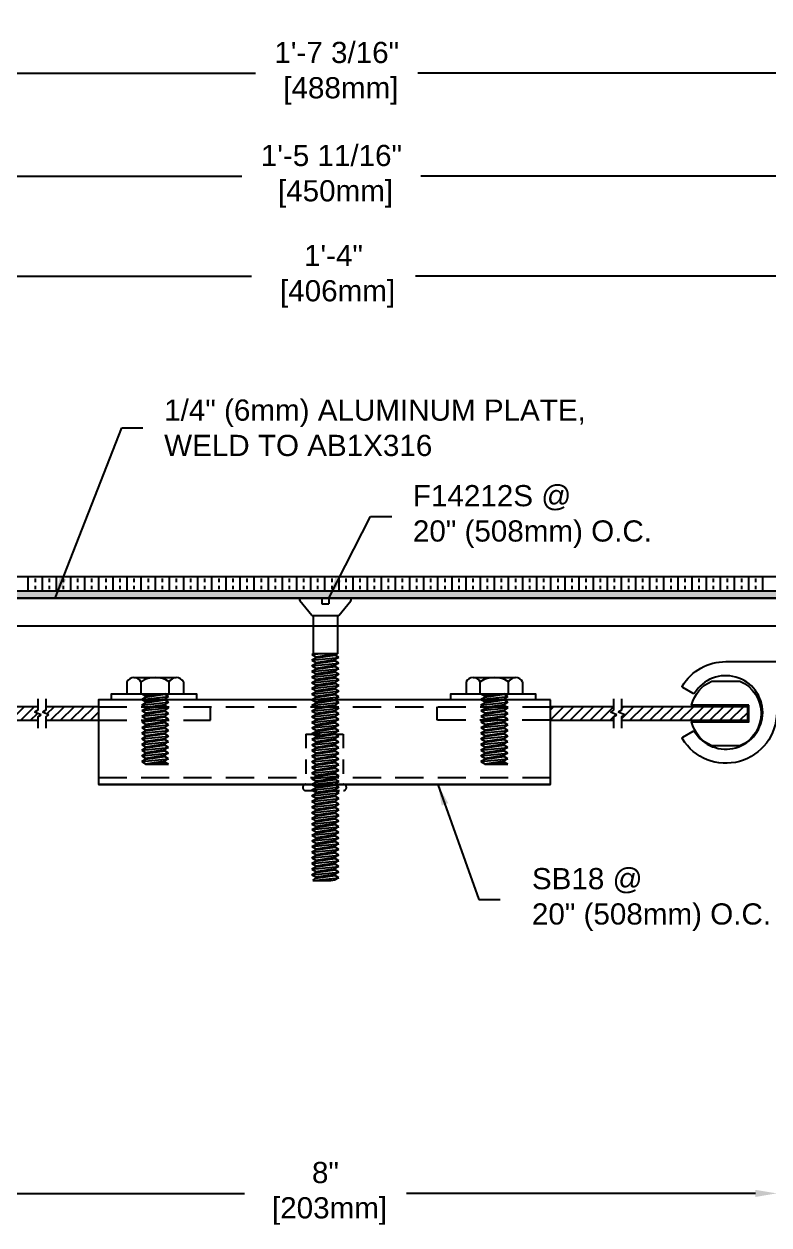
# Model space of a CAD drawing. Header units: inches. Extents: x -1.9 to 50.7, y -1.4 to 10.9.
# Drawn here: x 9.19 to 15.79, y -1.24 to 9.39 of the extents above; entities that cross this region are included whole.
import ezdxf

# ---------------------------------------------------------------- set-up
doc = ezdxf.new("R2010")
doc.units = ezdxf.units.IN
doc.header["$MEASUREMENT"] = 0
doc.linetypes.add('HIDDEN', pattern=[0.375, 0.25, -0.125])
for name, color, linetype in [('Anchors', 4, 'Continuous'), ('Conditions', 1, 'Continuous'), ('Dimensions', 3, 'Continuous'), ('Metals', 7, 'Continuous'), ('Text', 2, 'Continuous')]:
    doc.layers.add(name, color=color, linetype=linetype)
doc.styles.add('ARIAL', font='arial.ttf')
doc.dimstyles.new('Arial', dxfattribs={"dimscale": 1.5, "dimtxt": 0.125, "dimasz": 0.125, "dimexe": 0.125, "dimexo": 0.125, "dimgap": 0.125, "dimtad": 0, "dimtih": 1, "dimtoh": 1, "dimdec": 4, "dimzin": 0, "dimdsep": 46, "dimlunit": 4, "dimtxsty": 'ARIAL', "dimcen": 0.125, "dimadec": 0, "dimazin": 0, "dimtfac": 1, "dimtdec": 4, "dimtofl": 0, "dimtmove": 0, "dimatfit": 3, "dimfxl": 0, "dimfrac": 2, "dimtolj": 1, "dimtzin": 0, "dimarcsym": 0})
pattern_1 = [(45, (0.02175, -9.89701), (-0.04419417, 0.04419417), [])]

# ---------------------------------------------------------------- blocks, each defined once
blk = doc.blocks.new('*D12')
at = {"layer": 'Defpoints', "color": 0}
for p in [(7.854, 0), (15.854, 0), (15.854, -0.965)]:
    blk.add_point(p, dxfattribs=at)
at = {"layer": 'Dimensions', "color": 0, "lineweight": -2}
for p, q in [((7.854, -0.188), (7.854, -1.153)), ((15.854, -0.188), (15.854, -1.153)), ((8.041, -0.965), (11.145, -0.965)), ((15.666, -0.965), (12.577, -0.965))]:
    blk.add_line(p, q, dxfattribs=at)
at = {"layer": 'Dimensions', "color": 0}
for points in [[(8.041, -0.934), (8.041, -0.997), (7.854, -0.965)], [(15.666, -0.934), (15.666, -0.997), (15.854, -0.965)]]:
    blk.add_solid(points, dxfattribs=at)
at = {"layer": 'Dimensions', "color": 0, "insert": (11.861, -0.965), "char_height": 0.1875, "attachment_point": 5, "style": 'ARIAL'}
blk.add_mtext('\\A1;8"\\P [203mm]', dxfattribs=at)
blk = doc.blocks.new('*D13')
at = {"layer": 'Defpoints', "color": 0}
for p in [(21.454, 8.95), (2.254, 4.482), (21.454, 4.482)]:
    blk.add_point(p, dxfattribs=at)
at = {"layer": 'Dimensions', "color": 0, "lineweight": -2}
for p, q in [((2.254, 4.67), (2.254, 9.137)), ((21.454, 4.67), (21.454, 9.137)), ((2.442, 8.95), (11.242, 8.95)), ((21.266, 8.95), (12.68, 8.95))]:
    blk.add_line(p, q, dxfattribs=at)
at = {"layer": 'Dimensions', "color": 0}
for points in [[(2.442, 8.981), (2.442, 8.919), (2.254, 8.95)], [(21.266, 8.981), (21.266, 8.919), (21.454, 8.95)]]:
    blk.add_solid(points, dxfattribs=at)
at = {"layer": 'Dimensions', "color": 0, "insert": (11.961, 8.95), "char_height": 0.1875, "attachment_point": 5, "style": 'ARIAL'}
blk.add_mtext('\\A1;1\'-7 3/16"\\P [488mm]', dxfattribs=at)
blk = doc.blocks.new('*D17')
at = {"layer": 'Defpoints', "color": 0}
for p in [(3, 8.038), (3, 4.477), (20.708, 4.477)]:
    blk.add_point(p, dxfattribs=at)
at = {"layer": 'Dimensions', "color": 0, "lineweight": -2}
for p, q in [((3, 4.665), (3, 8.226)), ((20.708, 4.665), (20.708, 8.226)), ((3.188, 8.038), (11.122, 8.038)), ((20.52, 8.038), (12.706, 8.038))]:
    blk.add_line(p, q, dxfattribs=at)
at = {"layer": 'Dimensions', "color": 0}
for points in [[(3.188, 8.07), (3.188, 8.007), (3, 8.038)], [(20.52, 8.07), (20.52, 8.007), (20.708, 8.038)]]:
    blk.add_solid(points, dxfattribs=at)
at = {"layer": 'Dimensions', "color": 0, "insert": (11.914, 8.038), "char_height": 0.1875, "attachment_point": 5, "style": 'ARIAL'}
blk.add_mtext('\\A1;1\'-5 11/16"\\P [450mm]', dxfattribs=at)
blk = doc.blocks.new('PS212A')
at = {"linetype": 'Continuous', "flags": 128}
blk.add_lwpolyline([(0.45, 0.125), (-1.747, 0.125, 0.414214), (-1.757, 0.115), (-1.757, 0.094, 0.198912), (-1.754, 0.087), (-1.67, 0.003, 0.198912), (-1.663, 0), (-0.01, 0, -0.414214), (0, -0.01), (0, -0.325, 0.758338), (0.834, -0.559, 0.420887), (0.831, -0.545), (0.74, -0.492, 0.405496), (0.726, -0.496, -3.520953), (0.726, -0.154, 0.405496), (0.74, -0.158), (0.831, -0.105, 0.420887), (0.834, -0.091, 0.261868)], format="xyb", close=True, dxfattribs=at)
blk = doc.blocks.new('*D19')
at = {"layer": 'Defpoints', "color": 0}
for p in [(19.854, 7.153), (3.854, 4.477), (19.854, 4.477)]:
    blk.add_point(p, dxfattribs=at)
at = {"layer": 'Dimensions', "color": 0, "lineweight": -2}
for p, q in [((3.854, 4.665), (3.854, 7.341)), ((19.854, 4.665), (19.854, 7.341)), ((4.041, 7.153), (11.207, 7.153)), ((19.666, 7.153), (12.657, 7.153))]:
    blk.add_line(p, q, dxfattribs=at)
at = {"layer": 'Dimensions', "color": 0}
for points in [[(4.041, 7.184), (4.041, 7.122), (3.854, 7.153)], [(19.666, 7.184), (19.666, 7.122), (19.854, 7.153)]]:
    blk.add_solid(points, dxfattribs=at)
at = {"layer": 'Dimensions', "color": 0, "insert": (11.932, 7.153), "char_height": 0.1875, "attachment_point": 5, "style": 'ARIAL'}
blk.add_mtext('\\A1;1\'-4"\\P [406mm]', dxfattribs=at)
blk = doc.blocks.new('H1458S')
for p, q in [((-0.188, 0.144), (0.187, 0.144)), ((-0.25, 0.104), (-0.25, 0)), ((-0.25, 0), (0.25, 0)), ((-0.125, 0), (-0.125, 0.104)), ((-0.119, 0), (-0.085, -0.02)), ((-0.085, -0.02), (0.048, 0)), ((0.125, 0), (0.125, 0.104)), ((0.25, 0.104), (0.25, 0)), ((-0.119, -0.05), (0.119, -0.025)), ((-0.119, -0.05), (-0.085, -0.03)), ((-0.119, -0.05), (-0.085, -0.07)), ((-0.119, -0.1), (0.119, -0.075)), ((-0.119, -0.1), (-0.085, -0.08)), ((-0.119, -0.1), (-0.085, -0.12)), ((-0.085, -0.03), (0.085, -0.005)), ((-0.085, -0.02), (-0.085, -0.03)), ((-0.085, -0.07), (0.085, -0.045)), ((-0.085, -0.08), (0.085, -0.055)), ((-0.085, -0.07), (-0.085, -0.08)), ((-0.085, -0.12), (0.085, -0.095)), ((-0.085, -0.13), (0.085, -0.105)), ((0.094, 0), (0.085, -0.005)), ((0.119, -0.025), (0.085, -0.005)), ((0.119, -0.025), (0.085, -0.045)), ((0.085, -0.045), (0.085, -0.055)), ((0.119, -0.075), (0.085, -0.055)), ((0.119, -0.075), (0.085, -0.095)), ((0.085, -0.095), (0.085, -0.105)), ((0.119, -0.125), (0.085, -0.105)), ((-0.119, -0.15), (0.119, -0.125)), ((-0.119, -0.15), (-0.085, -0.13)), ((-0.119, -0.15), (-0.085, -0.17)), ((-0.119, -0.2), (0.119, -0.175)), ((-0.119, -0.2), (-0.085, -0.18)), ((-0.119, -0.2), (-0.085, -0.22)), ((-0.085, -0.12), (-0.085, -0.13)), ((-0.085, -0.17), (0.085, -0.145)), ((-0.085, -0.18), (0.085, -0.155)), ((-0.085, -0.17), (-0.085, -0.18)), ((-0.085, -0.22), (0.085, -0.195)), ((-0.085, -0.23), (0.085, -0.205)), ((0.119, -0.125), (0.085, -0.145)), ((0.085, -0.145), (0.085, -0.155)), ((0.119, -0.175), (0.085, -0.155)), ((0.119, -0.175), (0.085, -0.195)), ((0.085, -0.195), (0.085, -0.205)), ((0.119, -0.225), (0.085, -0.205)), ((-0.119, -0.25), (0.119, -0.225)), ((-0.119, -0.25), (-0.085, -0.23)), ((-0.119, -0.25), (-0.085, -0.27)), ((-0.119, -0.3), (0.119, -0.275)), ((-0.119, -0.3), (-0.085, -0.28)), ((-0.119, -0.3), (-0.085, -0.32)), ((-0.085, -0.22), (-0.085, -0.23)), ((-0.085, -0.27), (0.085, -0.245)), ((-0.085, -0.28), (0.085, -0.255)), ((-0.085, -0.27), (-0.085, -0.28)), ((-0.085, -0.32), (0.085, -0.295)), ((-0.085, -0.33), (0.085, -0.305)), ((0.119, -0.225), (0.085, -0.245)), ((0.085, -0.245), (0.085, -0.255)), ((0.119, -0.275), (0.085, -0.255)), ((0.119, -0.275), (0.085, -0.295)), ((0.085, -0.295), (0.085, -0.305)), ((0.119, -0.325), (0.085, -0.305)), ((-0.119, -0.35), (0.119, -0.325)), ((-0.119, -0.35), (-0.085, -0.33)), ((-0.119, -0.35), (-0.085, -0.37)), ((-0.119, -0.4), (0.119, -0.375)), ((-0.119, -0.4), (-0.085, -0.38)), ((-0.119, -0.4), (-0.085, -0.42)), ((-0.119, -0.45), (0.119, -0.425)), ((-0.085, -0.32), (-0.085, -0.33)), ((-0.085, -0.37), (0.085, -0.345)), ((-0.085, -0.38), (0.085, -0.355)), ((-0.085, -0.37), (-0.085, -0.38)), ((-0.085, -0.42), (0.085, -0.395)), ((-0.085, -0.43), (0.085, -0.405)), ((-0.085, -0.42), (-0.085, -0.43)), ((0.119, -0.325), (0.085, -0.345)), ((0.085, -0.345), (0.085, -0.355)), ((0.119, -0.375), (0.085, -0.355)), ((0.119, -0.375), (0.085, -0.395)), ((0.085, -0.395), (0.085, -0.405)), ((0.119, -0.425), (0.085, -0.405)), ((0.119, -0.425), (0.085, -0.445)), ((-0.119, -0.45), (-0.085, -0.43)), ((-0.119, -0.45), (-0.085, -0.47)), ((-0.119, -0.5), (0.119, -0.475)), ((-0.119, -0.5), (-0.085, -0.48)), ((-0.119, -0.5), (-0.085, -0.52)), ((-0.119, -0.55), (0.119, -0.525)), ((-0.119, -0.55), (-0.085, -0.53)), ((-0.085, -0.47), (0.085, -0.445)), ((-0.085, -0.48), (0.085, -0.455)), ((-0.085, -0.47), (-0.085, -0.48)), ((-0.085, -0.52), (0.085, -0.495)), ((-0.085, -0.53), (0.085, -0.505)), ((-0.085, -0.52), (-0.085, -0.53)), ((0.085, -0.445), (0.085, -0.455)), ((0.119, -0.475), (0.085, -0.455)), ((0.119, -0.475), (0.085, -0.495)), ((0.085, -0.495), (0.085, -0.505)), ((0.119, -0.525), (0.085, -0.505)), ((0.119, -0.525), (0.085, -0.545)), ((-0.119, -0.55), (-0.085, -0.57)), ((-0.119, -0.6), (0.119, -0.575)), ((-0.119, -0.6), (-0.085, -0.58)), ((-0.119, -0.6), (-0.085, -0.62)), ((-0.085, -0.57), (0.085, -0.545)), ((-0.085, -0.58), (0.085, -0.555)), ((-0.085, -0.57), (-0.085, -0.58)), ((-0.085, -0.62), (0.085, -0.595)), ((-0.085, -0.62), (-0.085, -0.625)), ((-0.085, -0.625), (0.119, -0.625)), ((-0.048, -0.625), (0.085, -0.605)), ((0.085, -0.545), (0.085, -0.555)), ((0.119, -0.575), (0.085, -0.555)), ((0.119, -0.575), (0.085, -0.595)), ((0.085, -0.595), (0.085, -0.605)), ((0.119, -0.625), (0.085, -0.605))]:
    blk.add_line(p, q)
for centre, radius, start, end in [((-0.188, 0.075), 0.0688, 24.7615, 155.2385), ((0, -0.071), 0.215, 54.5107, 125.4893), ((0.187, 0.075), 0.0688, 24.7615, 155.2385)]:
    blk.add_arc(centre, radius, start, end)
blk = doc.blocks.new('RIVNUT')
at = {"linetype": 'HIDDEN', "ltscale": 0.5}
for p, q in [((-0.133, 0.381), (-0.133, -0.063)), ((-0.133, 0.381), (0.198, 0.381)), ((0.198, 0.381), (0.198, -0.063))]:
    blk.add_line(p, q, dxfattribs=at)
blk.add_line((-0.143, -0.063), (0.189, -0.063))
at = {"linetype": 'HIDDEN', "ltscale": 0.125}
blk.add_line((-0.135, -0.119), (0.2, -0.119), dxfattribs=at)
for centre, start, end in [((-0.133, -0.091), 90, 267.037), ((0.198, -0.091), 272.963, 90)]:
    blk.add_arc(centre, 0.028, start, end, dxfattribs=at)
blk = doc.blocks.new('SB18')
h = blk.add_hatch()
h.set_pattern_fill('ANSI31', color=256, scale=0.5, style=0)
h.set_pattern_definition(pattern_1)
h.paths.add_polyline_path([(-2.516, -0.12), (-2.516, -0.09), (-2.488, -0.071), (-2.545, -0.049), (-2.516, -0.03), (-2.516, 0), (-3.266, 0), (-3.266, -0.12)])
h.paths.add_polyline_path([(-2.446, 0), (-2.446, -0.03), (-2.475, -0.049), (-2.418, -0.071), (-2.446, -0.09), (-2.446, -0.12), (-1.978, -0.12), (-1.978, 0)])
h = blk.add_hatch()
h.set_pattern_fill('ANSI31', color=256, scale=0.5, style=0)
h.set_pattern_definition(pattern_1)
h.paths.add_polyline_path([(2.579, -0.12), (2.579, -0.09), (2.608, -0.071), (2.55, -0.049), (2.579, -0.03), (2.579, 0), (2.021, 0), (2.021, -0.12)])
h.paths.add_polyline_path([(2.649, 0), (2.649, -0.03), (2.62, -0.049), (2.678, -0.071), (2.649, -0.09), (2.649, -0.12), (3.766, -0.12), (3.766, 0)])
for p, q in [((-2.516, 0.07), (-2.516, -0.03)), ((-2.446, 0.07), (-2.446, -0.03)), ((-0.987, -0.12), (-0.987, 0)), ((2.579, 0.07), (2.579, -0.03)), ((2.649, 0.07), (2.649, -0.03)), ((-2.516, -0.03), (-2.545, -0.049)), ((-2.488, -0.071), (-2.545, -0.049)), ((-2.516, -0.09), (-2.488, -0.071)), ((-2.516, -0.09), (-2.516, -0.19)), ((-2.446, -0.03), (-2.475, -0.049)), ((-2.418, -0.071), (-2.475, -0.049)), ((-2.446, -0.09), (-2.418, -0.071)), ((-2.446, -0.09), (-2.446, -0.19)), ((2.579, -0.03), (2.55, -0.049)), ((2.608, -0.071), (2.55, -0.049)), ((2.579, -0.09), (2.608, -0.071)), ((2.579, -0.09), (2.579, -0.19)), ((2.649, -0.03), (2.62, -0.049)), ((2.678, -0.071), (2.62, -0.049)), ((2.649, -0.09), (2.678, -0.071)), ((2.649, -0.09), (2.649, -0.19)), ((-1.978, -0.688), (2.021, -0.688))]:
    blk.add_line(p, q)
at = {"linetype": 'HIDDEN'}
for p, q in [((-1.978, 0), (2.021, 0)), ((1.017, -0.12), (1.017, 0)), ((-1.978, -0.12), (-0.987, -0.12)), ((2.021, -0.12), (1.017, -0.12)), ((-1.978, -0.626), (2.021, -0.626))]:
    blk.add_line(p, q, dxfattribs=at)
for points in [[(-3.225, 0.014, 0.233897), (-3.403, 0.226), (-3.653, 0.226, 0.654654), (-3.653, -0.346), (-3.403, -0.346, 0.233897), (-3.225, -0.134), (-3.266, -0.12), (-3.266, 0)], [(3.776, 0.014), (3.268, 0.014, -0.233897), (3.447, 0.226), (3.697, 0.226, -0.654654), (3.697, -0.346), (3.447, -0.346, -0.233897), (3.268, -0.134), (3.776, -0.134)]]:
    blk.add_lwpolyline(points, format="xyb", close=True)
for points in [[(-1.863, 0.062), (-1.863, 0.115), (-1.113, 0.115), (-1.113, 0.062)], [(1.139, 0.062), (1.139, 0.115), (1.889, 0.115), (1.889, 0.062)], [(2.021, 0.062), (-1.978, 0.062), (-1.978, -0.687), (2.021, -0.687)]]:
    blk.add_lwpolyline(points, close=True)
for points in [[(-2.516, 0), (-3.266, 0), (-3.266, -0.12), (-2.516, -0.12)], [(-1.978, 0), (-2.446, 0)], [(2.579, 0), (2.021, 0)], [(2.649, -0.12), (3.766, -0.12), (3.766, 0), (2.649, 0)], [(-2.446, -0.12), (-1.978, -0.12)], [(2.021, -0.12), (2.579, -0.12)]]:
    blk.add_lwpolyline(points)
for name, p in [('H1458S', (-1.478, 0.115)), ('H1458S', (1.524, 0.115)), ('RIVNUT', (-0.011, -0.624))]:
    blk.add_blockref(name, p)
blk = doc.blocks.new('F14212S')
for p, q in [((-0.112, -0.159), (-0.219, -0.028)), ((-0.207, -0.004), (-0.024, -0.004)), ((-0.024, -0.004), (-0.024, -0.054)), ((-0.024, -0.054), (0.038, -0.054)), ((0.038, -0.004), (0.038, -0.054)), ((0.038, -0.004), (0.221, -0.004)), ((0.126, -0.159), (0.233, -0.028)), ((-0.112, -0.159), (0.126, -0.159)), ((-0.101, -0.159), (-0.101, -0.498)), ((0.115, -0.159), (0.115, -0.498)), ((-0.112, -0.504), (-0.101, -0.498)), ((-0.112, -0.504), (-0.061, -0.498)), ((-0.112, -0.504), (-0.078, -0.523)), ((-0.112, -0.554), (0.126, -0.529)), ((0.115, -0.498), (-0.101, -0.498)), ((-0.078, -0.523), (0.092, -0.498)), ((-0.078, -0.534), (0.092, -0.509)), ((-0.078, -0.523), (-0.078, -0.534)), ((0.115, -0.498), (0.092, -0.509)), ((0.126, -0.529), (0.092, -0.509)), ((0.126, -0.529), (0.092, -0.548)), ((-0.112, -0.554), (-0.078, -0.534)), ((-0.112, -0.554), (-0.078, -0.573)), ((-0.112, -0.604), (0.126, -0.579)), ((-0.112, -0.604), (-0.078, -0.584)), ((-0.112, -0.604), (-0.078, -0.623)), ((-0.112, -0.654), (0.126, -0.629)), ((-0.112, -0.654), (-0.078, -0.634)), ((-0.078, -0.573), (0.092, -0.548)), ((-0.078, -0.584), (0.092, -0.559)), ((-0.078, -0.573), (-0.078, -0.584)), ((-0.078, -0.623), (0.092, -0.598)), ((-0.078, -0.634), (0.092, -0.609)), ((-0.078, -0.623), (-0.078, -0.634)), ((0.092, -0.548), (0.092, -0.559)), ((0.126, -0.579), (0.092, -0.559)), ((0.126, -0.579), (0.092, -0.598)), ((0.092, -0.598), (0.092, -0.609)), ((0.126, -0.629), (0.092, -0.609)), ((0.126, -0.629), (0.092, -0.648)), ((-0.112, -0.654), (-0.078, -0.673)), ((-0.112, -0.704), (0.126, -0.679)), ((-0.112, -0.704), (-0.078, -0.684)), ((-0.112, -0.704), (-0.078, -0.723)), ((-0.112, -0.754), (0.126, -0.729)), ((-0.112, -0.754), (-0.078, -0.734)), ((-0.078, -0.673), (0.092, -0.648)), ((-0.078, -0.684), (0.092, -0.659)), ((-0.078, -0.673), (-0.078, -0.684)), ((-0.078, -0.723), (0.092, -0.698)), ((-0.078, -0.734), (0.092, -0.709)), ((-0.078, -0.723), (-0.078, -0.734)), ((0.092, -0.648), (0.092, -0.659)), ((0.126, -0.679), (0.092, -0.659)), ((0.126, -0.679), (0.092, -0.698)), ((0.092, -0.698), (0.092, -0.709)), ((0.126, -0.729), (0.092, -0.709)), ((0.126, -0.729), (0.092, -0.748)), ((-0.112, -0.754), (-0.078, -0.773)), ((-0.112, -0.804), (0.126, -0.779)), ((-0.112, -0.804), (-0.078, -0.784)), ((-0.112, -0.804), (-0.078, -0.823)), ((-0.112, -0.854), (0.126, -0.829)), ((-0.112, -0.854), (-0.078, -0.834)), ((-0.078, -0.773), (0.092, -0.748)), ((-0.078, -0.784), (0.092, -0.759)), ((-0.078, -0.773), (-0.078, -0.784)), ((-0.078, -0.823), (0.092, -0.798)), ((-0.078, -0.834), (0.092, -0.809)), ((-0.078, -0.823), (-0.078, -0.834)), ((-0.078, -0.873), (0.092, -0.848)), ((0.092, -0.748), (0.092, -0.759)), ((0.126, -0.779), (0.092, -0.759)), ((0.126, -0.779), (0.092, -0.798)), ((0.092, -0.798), (0.092, -0.809)), ((0.126, -0.829), (0.092, -0.809)), ((0.126, -0.829), (0.092, -0.848)), ((0.092, -0.848), (0.092, -0.859)), ((-0.112, -0.854), (-0.078, -0.873)), ((-0.112, -0.904), (0.126, -0.879)), ((-0.112, -0.904), (-0.078, -0.884)), ((-0.112, -0.904), (-0.078, -0.923)), ((-0.112, -0.954), (0.126, -0.929)), ((-0.112, -0.954), (-0.078, -0.934)), ((-0.112, -0.954), (-0.078, -0.973)), ((-0.078, -0.884), (0.092, -0.859)), ((-0.078, -0.873), (-0.078, -0.884)), ((-0.078, -0.923), (0.092, -0.898)), ((-0.078, -0.934), (0.092, -0.909)), ((-0.078, -0.923), (-0.078, -0.934)), ((-0.078, -0.973), (0.092, -0.948)), ((0.126, -0.879), (0.092, -0.859)), ((0.126, -0.879), (0.092, -0.898)), ((0.092, -0.898), (0.092, -0.909)), ((0.126, -0.929), (0.092, -0.909)), ((0.126, -0.929), (0.092, -0.948)), ((0.092, -0.948), (0.092, -0.959)), ((-0.112, -1.004), (0.126, -0.979)), ((-0.112, -1.004), (-0.078, -0.984)), ((-0.112, -1.004), (-0.078, -1.023)), ((-0.112, -1.054), (0.126, -1.029)), ((-0.112, -1.054), (-0.078, -1.034)), ((-0.112, -1.054), (-0.078, -1.073)), ((-0.078, -0.984), (0.092, -0.959)), ((-0.078, -0.973), (-0.078, -0.984)), ((-0.078, -1.023), (0.092, -0.998)), ((-0.078, -1.034), (0.092, -1.009)), ((-0.078, -1.023), (-0.078, -1.034)), ((-0.078, -1.073), (0.092, -1.048)), ((-0.078, -1.084), (0.092, -1.059)), ((0.126, -0.979), (0.092, -0.959)), ((0.126, -0.979), (0.092, -0.998)), ((0.092, -0.998), (0.092, -1.009)), ((0.126, -1.029), (0.092, -1.009)), ((0.126, -1.029), (0.092, -1.048)), ((0.092, -1.048), (0.092, -1.059)), ((0.126, -1.079), (0.092, -1.059)), ((-0.112, -1.104), (0.126, -1.079)), ((-0.112, -1.104), (-0.078, -1.084)), ((-0.112, -1.104), (-0.078, -1.123)), ((-0.112, -1.154), (0.126, -1.129)), ((-0.112, -1.154), (-0.078, -1.134)), ((-0.112, -1.154), (-0.078, -1.173)), ((-0.078, -1.073), (-0.078, -1.084)), ((-0.078, -1.123), (0.092, -1.098)), ((-0.078, -1.134), (0.092, -1.109)), ((-0.078, -1.123), (-0.078, -1.134)), ((-0.078, -1.173), (0.092, -1.148)), ((-0.078, -1.184), (0.092, -1.159)), ((0.126, -1.079), (0.092, -1.098)), ((0.092, -1.098), (0.092, -1.109)), ((0.126, -1.129), (0.092, -1.109)), ((0.126, -1.129), (0.092, -1.148)), ((0.092, -1.148), (0.092, -1.159)), ((0.126, -1.179), (0.092, -1.159)), ((-0.112, -1.204), (0.126, -1.179)), ((-0.112, -1.204), (-0.078, -1.184)), ((-0.112, -1.204), (-0.078, -1.223)), ((-0.112, -1.254), (0.126, -1.229)), ((-0.112, -1.254), (-0.078, -1.234)), ((-0.112, -1.254), (-0.078, -1.273)), ((-0.078, -1.173), (-0.078, -1.184)), ((-0.078, -1.223), (0.092, -1.198)), ((-0.078, -1.234), (0.092, -1.209)), ((-0.078, -1.223), (-0.078, -1.234)), ((-0.078, -1.273), (0.092, -1.248)), ((-0.078, -1.284), (0.092, -1.259)), ((-0.078, -1.273), (-0.078, -1.284)), ((0.126, -1.179), (0.092, -1.198)), ((0.092, -1.198), (0.092, -1.209)), ((0.126, -1.229), (0.092, -1.209)), ((0.126, -1.229), (0.092, -1.248)), ((0.092, -1.248), (0.092, -1.259)), ((0.126, -1.279), (0.092, -1.259)), ((-0.112, -1.304), (0.126, -1.279)), ((-0.112, -1.304), (-0.078, -1.284)), ((-0.112, -1.304), (-0.078, -1.323)), ((-0.112, -1.354), (0.126, -1.329)), ((-0.112, -1.354), (-0.078, -1.334)), ((-0.112, -1.354), (-0.078, -1.373)), ((-0.112, -1.404), (0.126, -1.379)), ((-0.078, -1.323), (0.092, -1.298)), ((-0.078, -1.334), (0.092, -1.309)), ((-0.078, -1.323), (-0.078, -1.334)), ((-0.078, -1.373), (0.092, -1.348)), ((-0.078, -1.384), (0.092, -1.359)), ((-0.078, -1.373), (-0.078, -1.384)), ((0.126, -1.279), (0.092, -1.298)), ((0.092, -1.298), (0.092, -1.309)), ((0.126, -1.329), (0.092, -1.309)), ((0.126, -1.329), (0.092, -1.348)), ((0.092, -1.348), (0.092, -1.359)), ((0.126, -1.379), (0.092, -1.359)), ((0.126, -1.379), (0.092, -1.398)), ((-0.112, -1.404), (-0.078, -1.384)), ((-0.112, -1.404), (-0.078, -1.423)), ((-0.112, -1.454), (0.126, -1.429)), ((-0.112, -1.454), (-0.078, -1.434)), ((-0.112, -1.454), (-0.078, -1.473)), ((-0.112, -1.504), (0.126, -1.479)), ((-0.112, -1.504), (-0.078, -1.484)), ((-0.078, -1.423), (0.092, -1.398)), ((-0.078, -1.434), (0.092, -1.409)), ((-0.078, -1.423), (-0.078, -1.434)), ((-0.078, -1.473), (0.092, -1.448)), ((-0.078, -1.484), (0.092, -1.459)), ((-0.078, -1.473), (-0.078, -1.484)), ((0.092, -1.398), (0.092, -1.409)), ((0.126, -1.429), (0.092, -1.409)), ((0.126, -1.429), (0.092, -1.448)), ((0.092, -1.448), (0.092, -1.459)), ((0.126, -1.479), (0.092, -1.459)), ((0.126, -1.479), (0.092, -1.498)), ((-0.112, -1.504), (-0.078, -1.523)), ((-0.112, -1.554), (0.126, -1.529)), ((-0.112, -1.554), (-0.078, -1.534)), ((-0.112, -1.554), (-0.078, -1.573)), ((-0.112, -1.604), (0.126, -1.579)), ((-0.112, -1.604), (-0.078, -1.584)), ((-0.078, -1.523), (0.092, -1.498)), ((-0.078, -1.534), (0.092, -1.509)), ((-0.078, -1.523), (-0.078, -1.534)), ((-0.078, -1.573), (0.092, -1.548)), ((-0.078, -1.584), (0.092, -1.559)), ((-0.078, -1.573), (-0.078, -1.584)), ((0.092, -1.498), (0.092, -1.509)), ((0.126, -1.529), (0.092, -1.509)), ((0.126, -1.529), (0.092, -1.548)), ((0.092, -1.548), (0.092, -1.559)), ((0.126, -1.579), (0.092, -1.559)), ((0.126, -1.579), (0.092, -1.598)), ((-0.112, -1.604), (-0.078, -1.623)), ((-0.112, -1.654), (0.126, -1.629)), ((-0.112, -1.654), (-0.078, -1.634)), ((-0.112, -1.654), (-0.078, -1.673)), ((-0.112, -1.704), (0.126, -1.679)), ((-0.112, -1.704), (-0.078, -1.684)), ((-0.078, -1.623), (0.092, -1.598)), ((-0.078, -1.634), (0.092, -1.609)), ((-0.078, -1.623), (-0.078, -1.634)), ((-0.078, -1.673), (0.092, -1.648)), ((-0.078, -1.684), (0.092, -1.659)), ((-0.078, -1.673), (-0.078, -1.684)), ((-0.078, -1.723), (0.092, -1.698)), ((0.092, -1.598), (0.092, -1.609)), ((0.126, -1.629), (0.092, -1.609)), ((0.126, -1.629), (0.092, -1.648)), ((0.092, -1.648), (0.092, -1.659)), ((0.126, -1.679), (0.092, -1.659)), ((0.126, -1.679), (0.092, -1.698)), ((0.092, -1.698), (0.092, -1.709)), ((-0.112, -1.704), (-0.078, -1.723)), ((-0.112, -1.754), (0.126, -1.729)), ((-0.112, -1.754), (-0.078, -1.734)), ((-0.112, -1.754), (-0.078, -1.773)), ((-0.112, -1.804), (0.126, -1.779)), ((-0.112, -1.804), (-0.078, -1.784)), ((-0.112, -1.804), (-0.078, -1.823)), ((-0.078, -1.734), (0.092, -1.709)), ((-0.078, -1.723), (-0.078, -1.734)), ((-0.078, -1.773), (0.092, -1.748)), ((-0.078, -1.784), (0.092, -1.759)), ((-0.078, -1.773), (-0.078, -1.784)), ((-0.078, -1.823), (0.092, -1.798)), ((0.126, -1.729), (0.092, -1.709)), ((0.126, -1.729), (0.092, -1.748)), ((0.092, -1.748), (0.092, -1.759)), ((0.126, -1.779), (0.092, -1.759)), ((0.126, -1.779), (0.092, -1.798)), ((0.092, -1.798), (0.092, -1.809)), ((-0.112, -1.854), (0.126, -1.829)), ((-0.112, -1.854), (-0.078, -1.834)), ((-0.112, -1.854), (-0.078, -1.873)), ((-0.112, -1.904), (0.126, -1.879)), ((-0.112, -1.904), (-0.078, -1.884)), ((-0.112, -1.904), (-0.078, -1.923)), ((-0.078, -1.834), (0.092, -1.809)), ((-0.078, -1.823), (-0.078, -1.834)), ((-0.078, -1.873), (0.092, -1.848)), ((-0.078, -1.884), (0.092, -1.859)), ((-0.078, -1.873), (-0.078, -1.884)), ((-0.078, -1.923), (0.092, -1.898)), ((-0.078, -1.934), (0.092, -1.909)), ((0.126, -1.829), (0.092, -1.809)), ((0.126, -1.829), (0.092, -1.848)), ((0.092, -1.848), (0.092, -1.859)), ((0.126, -1.879), (0.092, -1.859)), ((0.126, -1.879), (0.092, -1.898)), ((0.092, -1.898), (0.092, -1.909)), ((0.126, -1.929), (0.092, -1.909)), ((-0.112, -1.954), (0.126, -1.929)), ((-0.112, -1.954), (-0.078, -1.934)), ((-0.112, -1.954), (-0.078, -1.973)), ((-0.112, -2.004), (0.126, -1.979)), ((-0.112, -2.004), (-0.078, -1.984)), ((-0.112, -2.004), (-0.078, -2.023)), ((-0.078, -1.923), (-0.078, -1.934)), ((-0.078, -1.973), (0.092, -1.948)), ((-0.078, -1.984), (0.092, -1.959)), ((-0.078, -1.973), (-0.078, -1.984)), ((-0.078, -2.023), (0.092, -1.998)), ((-0.078, -2.034), (0.092, -2.009)), ((0.126, -1.929), (0.092, -1.948)), ((0.092, -1.948), (0.092, -1.959)), ((0.126, -1.979), (0.092, -1.959)), ((0.126, -1.979), (0.092, -1.998)), ((0.092, -1.998), (0.092, -2.009)), ((0.126, -2.029), (0.092, -2.009)), ((-0.112, -2.054), (0.126, -2.029)), ((-0.112, -2.054), (-0.078, -2.034)), ((-0.112, -2.054), (-0.078, -2.073)), ((-0.112, -2.104), (0.126, -2.079)), ((-0.112, -2.104), (-0.078, -2.084)), ((-0.112, -2.104), (-0.078, -2.123)), ((-0.078, -2.023), (-0.078, -2.034)), ((-0.078, -2.073), (0.092, -2.048)), ((-0.078, -2.084), (0.092, -2.059)), ((-0.078, -2.073), (-0.078, -2.084)), ((-0.078, -2.123), (0.092, -2.098)), ((-0.078, -2.134), (0.092, -2.109)), ((-0.078, -2.123), (-0.078, -2.134)), ((0.126, -2.029), (0.092, -2.048)), ((0.092, -2.048), (0.092, -2.059)), ((0.126, -2.079), (0.092, -2.059)), ((0.126, -2.079), (0.092, -2.098)), ((0.092, -2.098), (0.092, -2.109)), ((0.126, -2.129), (0.092, -2.109)), ((-0.112, -2.154), (0.126, -2.129)), ((-0.112, -2.154), (-0.078, -2.134)), ((-0.112, -2.154), (-0.078, -2.173)), ((-0.112, -2.204), (0.126, -2.179)), ((-0.112, -2.204), (-0.078, -2.184)), ((-0.112, -2.204), (-0.078, -2.223)), ((-0.112, -2.254), (0.126, -2.229)), ((-0.078, -2.173), (0.092, -2.148)), ((-0.078, -2.184), (0.092, -2.159)), ((-0.078, -2.173), (-0.078, -2.184)), ((-0.078, -2.223), (0.092, -2.198)), ((-0.078, -2.234), (0.092, -2.209)), ((-0.078, -2.223), (-0.078, -2.234)), ((0.126, -2.129), (0.092, -2.148)), ((0.092, -2.148), (0.092, -2.159)), ((0.126, -2.179), (0.092, -2.159)), ((0.126, -2.179), (0.092, -2.198)), ((0.092, -2.198), (0.092, -2.209)), ((0.126, -2.229), (0.092, -2.209)), ((0.126, -2.229), (0.092, -2.248)), ((-0.112, -2.254), (-0.078, -2.234)), ((-0.112, -2.254), (-0.078, -2.273)), ((-0.112, -2.304), (0.126, -2.279)), ((-0.112, -2.304), (-0.078, -2.284)), ((-0.112, -2.304), (-0.078, -2.323)), ((-0.112, -2.354), (0.126, -2.329)), ((-0.112, -2.354), (-0.078, -2.334)), ((-0.078, -2.273), (0.092, -2.248)), ((-0.078, -2.284), (0.092, -2.259)), ((-0.078, -2.273), (-0.078, -2.284)), ((-0.078, -2.323), (0.092, -2.298)), ((-0.078, -2.334), (0.092, -2.309)), ((-0.078, -2.323), (-0.078, -2.334)), ((0.092, -2.248), (0.092, -2.259)), ((0.126, -2.279), (0.092, -2.259)), ((0.126, -2.279), (0.092, -2.298)), ((0.092, -2.298), (0.092, -2.309)), ((0.126, -2.329), (0.092, -2.309)), ((0.126, -2.329), (0.092, -2.348)), ((-0.112, -2.354), (-0.078, -2.373)), ((-0.112, -2.404), (0.126, -2.379)), ((-0.112, -2.404), (-0.078, -2.384)), ((-0.112, -2.404), (-0.078, -2.423)), ((-0.112, -2.454), (0.126, -2.429)), ((-0.112, -2.454), (-0.078, -2.434)), ((-0.078, -2.373), (0.092, -2.348)), ((-0.078, -2.384), (0.092, -2.359)), ((-0.078, -2.373), (-0.078, -2.384)), ((-0.078, -2.423), (0.092, -2.398)), ((-0.078, -2.434), (0.092, -2.409)), ((-0.078, -2.423), (-0.078, -2.434)), ((0.092, -2.348), (0.092, -2.359)), ((0.126, -2.379), (0.092, -2.359)), ((0.126, -2.379), (0.092, -2.398)), ((0.092, -2.398), (0.092, -2.409)), ((0.126, -2.429), (0.092, -2.409)), ((0.126, -2.429), (0.092, -2.448)), ((-0.112, -2.454), (-0.078, -2.473)), ((-0.103, -2.504), (0.126, -2.479)), ((-0.103, -2.504), (-0.078, -2.484)), ((-0.103, -2.504), (0.055, -2.504)), ((-0.078, -2.473), (0.092, -2.448)), ((-0.078, -2.484), (0.092, -2.459)), ((-0.078, -2.473), (-0.078, -2.484)), ((0.055, -2.504), (0.092, -2.498)), ((0.092, -2.448), (0.092, -2.459)), ((0.126, -2.479), (0.092, -2.459)), ((0.126, -2.479), (0.092, -2.498))]:
    blk.add_line(p, q)
for centre, start, end in [((-0.207, -0.019), 90, 219.032), ((0.221, -0.019), 320.968, 90)]:
    blk.add_arc(centre, 0.015, start, end)
blk = doc.blocks.new('*U31')
for p, q in [((16, 0.125), (0, 0.125)), ((5.375, 0.125), (5.375, 0)), ((5.4375, 0.109375), (5.4375, 0.078125)), ((5.5, 0.125), (5.5, 0)), ((5.5625, 0.109375), (5.5625, 0.078125)), ((5.625, 0.125), (5.625, 0)), ((5.6875, 0.109375), (5.6875, 0.078125)), ((5.75, 0.125), (5.75, 0)), ((5.8125, 0.109375), (5.8125, 0.078125)), ((5.875, 0.125), (5.875, 0)), ((5.9375, 0.109375), (5.9375, 0.078125)), ((6, 0.125), (6, 0)), ((6.0625, 0.109375), (6.0625, 0.078125)), ((6.125, 0.125), (6.125, 0)), ((6.1875, 0.109375), (6.1875, 0.078125)), ((6.25, 0.125), (6.25, 0)), ((6.3125, 0.109375), (6.3125, 0.078125)), ((6.375, 0.125), (6.375, 0)), ((6.4375, 0.109375), (6.4375, 0.078125)), ((6.5, 0.125), (6.5, 0)), ((6.5625, 0.109375), (6.5625, 0.078125)), ((6.625, 0.125), (6.625, 0)), ((6.6875, 0.109375), (6.6875, 0.078125)), ((6.75, 0.125), (6.75, 0)), ((6.8125, 0.109375), (6.8125, 0.078125)), ((6.875, 0.125), (6.875, 0)), ((6.9375, 0.109375), (6.9375, 0.078125)), ((7, 0.125), (7, 0)), ((7.0625, 0.109375), (7.0625, 0.078125)), ((7.125, 0.125), (7.125, 0)), ((7.1875, 0.109375), (7.1875, 0.078125)), ((7.25, 0.125), (7.25, 0)), ((7.3125, 0.109375), (7.3125, 0.078125)), ((7.375, 0.125), (7.375, 0)), ((7.4375, 0.109375), (7.4375, 0.078125)), ((7.5, 0.125), (7.5, 0)), ((7.5625, 0.109375), (7.5625, 0.078125)), ((7.625, 0.125), (7.625, 0)), ((7.6875, 0.109375), (7.6875, 0.078125)), ((7.75, 0.125), (7.75, 0)), ((7.8125, 0.109375), (7.8125, 0.078125)), ((7.875, 0.125), (7.875, 0)), ((7.9375, 0.109375), (7.9375, 0.078125)), ((8, 0.125), (8, 0)), ((8.0625, 0.109375), (8.0625, 0.078125)), ((8.125, 0.125), (8.125, 0)), ((8.1875, 0.109375), (8.1875, 0.078125)), ((8.25, 0.125), (8.25, 0)), ((8.3125, 0.109375), (8.3125, 0.078125)), ((8.375, 0.125), (8.375, 0)), ((8.4375, 0.109375), (8.4375, 0.078125)), ((8.5, 0.125), (8.5, 0)), ((8.5625, 0.109375), (8.5625, 0.078125)), ((8.625, 0.125), (8.625, 0)), ((8.6875, 0.109375), (8.6875, 0.078125)), ((8.75, 0.125), (8.75, 0)), ((8.8125, 0.109375), (8.8125, 0.078125)), ((8.875, 0.125), (8.875, 0)), ((8.9375, 0.109375), (8.9375, 0.078125)), ((9, 0.125), (9, 0)), ((9.0625, 0.109375), (9.0625, 0.078125)), ((9.125, 0.125), (9.125, 0)), ((9.1875, 0.109375), (9.1875, 0.078125)), ((9.25, 0.125), (9.25, 0)), ((9.3125, 0.109375), (9.3125, 0.078125)), ((9.375, 0.125), (9.375, 0)), ((9.4375, 0.109375), (9.4375, 0.078125)), ((9.5, 0.125), (9.5, 0)), ((9.5625, 0.109375), (9.5625, 0.078125)), ((9.625, 0.125), (9.625, 0)), ((9.6875, 0.109375), (9.6875, 0.078125)), ((9.75, 0.125), (9.75, 0)), ((9.8125, 0.109375), (9.8125, 0.078125)), ((9.875, 0.125), (9.875, 0)), ((9.9375, 0.109375), (9.9375, 0.078125)), ((10, 0.125), (10, 0)), ((10.0625, 0.109375), (10.0625, 0.078125)), ((10.125, 0.125), (10.125, 0)), ((10.1875, 0.109375), (10.1875, 0.078125)), ((10.25, 0.125), (10.25, 0)), ((10.3125, 0.109375), (10.3125, 0.078125)), ((10.375, 0.125), (10.375, 0)), ((10.4375, 0.109375), (10.4375, 0.078125)), ((10.5, 0.125), (10.5, 0)), ((10.5625, 0.109375), (10.5625, 0.078125)), ((10.625, 0.125), (10.625, 0)), ((10.6875, 0.109375), (10.6875, 0.078125)), ((10.75, 0.125), (10.75, 0)), ((10.8125, 0.109375), (10.8125, 0.078125)), ((10.875, 0.125), (10.875, 0)), ((10.9375, 0.109375), (10.9375, 0.078125)), ((11, 0.125), (11, 0)), ((11.0625, 0.109375), (11.0625, 0.078125)), ((11.125, 0.125), (11.125, 0)), ((11.1875, 0.109375), (11.1875, 0.078125)), ((11.25, 0.125), (11.25, 0)), ((11.3125, 0.109375), (11.3125, 0.078125)), ((11.375, 0.125), (11.375, 0)), ((11.4375, 0.109375), (11.4375, 0.078125)), ((11.5, 0.125), (11.5, 0)), ((11.5625, 0.109375), (11.5625, 0.078125)), ((11.625, 0.125), (11.625, 0)), ((11.6875, 0.109375), (11.6875, 0.078125)), ((11.75, 0.125), (11.75, 0)), ((11.8125, 0.109375), (11.8125, 0.078125)), ((11.875, 0.125), (11.875, 0)), ((0, 0), (16, 0)), ((5.4375, 0.046875), (5.4375, 0.015625)), ((5.5625, 0.046875), (5.5625, 0.015625)), ((5.6875, 0.046875), (5.6875, 0.015625)), ((5.8125, 0.046875), (5.8125, 0.015625)), ((5.9375, 0.046875), (5.9375, 0.015625)), ((6.0625, 0.046875), (6.0625, 0.015625)), ((6.1875, 0.046875), (6.1875, 0.015625)), ((6.3125, 0.046875), (6.3125, 0.015625)), ((6.4375, 0.046875), (6.4375, 0.015625)), ((6.5625, 0.046875), (6.5625, 0.015625)), ((6.6875, 0.046875), (6.6875, 0.015625)), ((6.8125, 0.046875), (6.8125, 0.015625)), ((6.9375, 0.046875), (6.9375, 0.015625)), ((7.0625, 0.046875), (7.0625, 0.015625)), ((7.1875, 0.046875), (7.1875, 0.015625)), ((7.3125, 0.046875), (7.3125, 0.015625)), ((7.4375, 0.046875), (7.4375, 0.015625)), ((7.5625, 0.046875), (7.5625, 0.015625)), ((7.6875, 0.046875), (7.6875, 0.015625)), ((7.8125, 0.046875), (7.8125, 0.015625)), ((7.9375, 0.046875), (7.9375, 0.015625)), ((8.0625, 0.046875), (8.0625, 0.015625)), ((8.1875, 0.046875), (8.1875, 0.015625)), ((8.3125, 0.046875), (8.3125, 0.015625)), ((8.4375, 0.046875), (8.4375, 0.015625)), ((8.5625, 0.046875), (8.5625, 0.015625)), ((8.6875, 0.046875), (8.6875, 0.015625)), ((8.8125, 0.046875), (8.8125, 0.015625)), ((8.9375, 0.046875), (8.9375, 0.015625)), ((9.0625, 0.046875), (9.0625, 0.015625)), ((9.1875, 0.046875), (9.1875, 0.015625)), ((9.3125, 0.046875), (9.3125, 0.015625)), ((9.4375, 0.046875), (9.4375, 0.015625)), ((9.5625, 0.046875), (9.5625, 0.015625)), ((9.6875, 0.046875), (9.6875, 0.015625)), ((9.8125, 0.046875), (9.8125, 0.015625)), ((9.9375, 0.046875), (9.9375, 0.015625)), ((10.0625, 0.046875), (10.0625, 0.015625)), ((10.1875, 0.046875), (10.1875, 0.015625)), ((10.3125, 0.046875), (10.3125, 0.015625)), ((10.4375, 0.046875), (10.4375, 0.015625)), ((10.5625, 0.046875), (10.5625, 0.015625)), ((10.6875, 0.046875), (10.6875, 0.015625)), ((10.8125, 0.046875), (10.8125, 0.015625)), ((10.9375, 0.046875), (10.9375, 0.015625)), ((11.0625, 0.046875), (11.0625, 0.015625)), ((11.1875, 0.046875), (11.1875, 0.015625)), ((11.3125, 0.046875), (11.3125, 0.015625)), ((11.4375, 0.046875), (11.4375, 0.015625)), ((11.5625, 0.046875), (11.5625, 0.015625)), ((11.6875, 0.046875), (11.6875, 0.015625)), ((11.8125, 0.046875), (11.8125, 0.015625))]:
    blk.add_line(p, q)

msp = doc.modelspace()

# ---------------------------------------------------------------- hatches: boundary and pattern name
at = {"layer": 'Conditions'}
msp.add_hatch(color=256, dxfattribs=at).paths.add_polyline_path([(3.85386, 4.36733), (3.85386, 4.30483), (19.85386, 4.30483), (19.85386, 4.36733)])

# ---------------------------------------------------------------- linework, layer by layer
msp.add_lwpolyline([(3.85386, 4.36733), (19.85386, 4.36733), (19.85386, 4.30483), (3.85386, 4.30483)], close=True, dxfattribs=at)
at = {"layer": 'Metals'}
msp.add_lwpolyline([(3.85386, 4.30483), (19.85386, 4.30483), (19.85386, 4.05483), (3.85386, 4.05483)], close=True, dxfattribs=at)

# ---------------------------------------------------------------- block references
at = {"layer": 'Anchors'}
for name, p in [('F14212S', (11.85386, 4.30851)), ('SB18', (11.83212, 3.34292))]:
    msp.add_blockref(name, p, dxfattribs=at)
at = {"layer": 'Conditions'}
msp.add_blockref('*U31', (3.85386, 4.36733), dxfattribs=at)
at = {"layer": 'Metals', "xscale": -1}
msp.add_blockref('PS212A', (15.85386, 3.61733), dxfattribs=at)

# ---------------------------------------------------------------- texts
at = {"layer": 'Text', "char_height": 0.1875, "attachment_point": 4, "style": 'ARIAL'}
for s, insert, width in [('1/4" (6mm) ALUMINUM PLATE,\\PWELD TO AB1X316', (10.43398, 5.81086), 4.0266462), ('F14212S @\\P20" (508mm) O.C.', (12.63486, 5.02654), 3.129799), ('SB18 @\\P20" (508mm) O.C.', (13.68806, 1.63644), 2.7322932)]:
    msp.add_mtext(s, dxfattribs=dict(at, insert=insert, width=width))

# ---------------------------------------------------------------- dimensions: what is measured, and where the dimension line sits
at = {"layer": 'Dimensions'}
for base, p1, p2, picture, middle in [((21.45356, 8.94999), (2.25417, 4.48233), (21.45356, 4.48233), '*D13', (11.96078, 8.94999)), ((3.00008, 8.03842), (20.70765, 4.47733), (3.00008, 4.47733), '*D17', (11.9137, 8.03842)), ((19.85386, 7.15304), (3.85386, 4.47733), (19.85386, 4.47733), '*D19', (11.93211, 7.15304)), ((15.85386, -0.96535), (7.85386, 0), (15.85386, 0), '*D12', (11.86103, -0.96535))]:
    dim = msp.add_linear_dim(base=base, p1=p1, p2=p2, dimstyle='Arial', override={"dimpost": '\\X'}, dxfattribs=at)
    dim.commit()
    dim.dimension.update_dxf_attribs({"geometry": picture, "text_midpoint": middle, "dimtype": 160})

# ---------------------------------------------------------------- leaders
at = {"layer": 'Text', "annotation_type": 0, "has_hookline": 1, "hookline_direction": 0}
for points, override, text_width in [([(9.46974, 4.30483), (10.05898, 5.81086), (10.24648, 5.81086)], {"dimgap": 0.125, "dimtad": 0}, 3.67978), ([(11.89181, 4.30483), (12.25986, 5.02654), (12.44736, 5.02654)], {"dimgap": 0.125, "dimtad": 0}, 2.08578), ([(12.85565, 2.65542), (13.21931, 1.63644), (13.40681, 1.63644)], {"dimgap": 0.1875, "dimtad": 0}, 2.08578)]:
    msp.add_leader(points, dimstyle='Arial', override=override, dxfattribs=dict(at, text_width=text_width))

doc.saveas('drawing.dxf')
